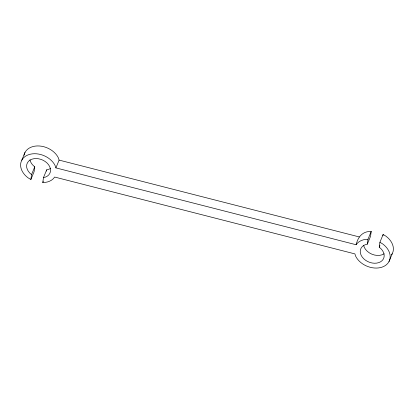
<?xml version="1.0" encoding="UTF-8"?>
<svg xmlns="http://www.w3.org/2000/svg" width="414" height="414" viewBox="0 0 414 414"><rect width="100%" height="100%" fill="white"/><g stroke="black" fill="none" stroke-linecap="round" stroke-linejoin="round"><path stroke-width="0.62" d="M356.123 244.741C357.955 236.818 362.654 231.136 371.203 231.436L367.994 239.23C363.523 239.209 358.648 240.855 356.123 244.741L55.906 167.893L54.979 165.289A18.604 13.652 22.4 0 0 27.246 155.25A18.604 13.652 22.4 0 0 28.028 177.803L30.879 179.51L31.547 174.599A12.404 9.103 22.4 0 1 30.243 159.975A12.404 9.103 22.4 0 1 48.495 164.648A12.404 9.103 22.4 0 1 43.46 177.647L42.797 182.564C47.263 182.579 52.143 180.934 54.669 177.052L354.886 253.896L355.807 256.499A18.604 13.652 22.4 0 0 383.54 266.544A18.604 13.652 22.4 0 0 382.759 243.991L379.907 242.278L383.121 234.49L385.972 236.197A18.604 13.652 22.4 0 1 391.587 254.801M29.953 159.825A12.404 9.103 22.4 0 0 34.755 166.806L34.093 171.722L30.879 179.51M46.508 171.085L46.673 169.859A12.404 9.103 22.4 0 0 50.487 168.394M379.907 242.278L379.245 247.194A12.404 9.103 22.4 0 1 380.549 261.819A12.404 9.103 22.4 0 1 362.291 257.146A12.404 9.103 22.4 0 1 367.327 244.141L367.994 239.23M371.203 231.436L370.54 236.353L367.327 244.141M382.955 235.716L383.121 234.49M21.787 160.223L25 152.43M31.547 174.599L34.755 166.806M43.46 177.647L46.673 169.859M42.797 182.564L43.258 181.446M55.906 167.893L59.114 160.104L58.193 157.501A18.604 13.652 22.4 0 0 39.335 145.976A18.604 13.652 22.4 0 0 24.007 155.24M379.245 247.194L379.933 245.523M389 261.57L392.213 253.777M59.114 160.104L359.331 236.948M384.125 253.798A12.404 9.103 22.4 0 1 371.891 254.191A12.404 9.103 22.4 0 1 363.595 245.228"/></g></svg>
